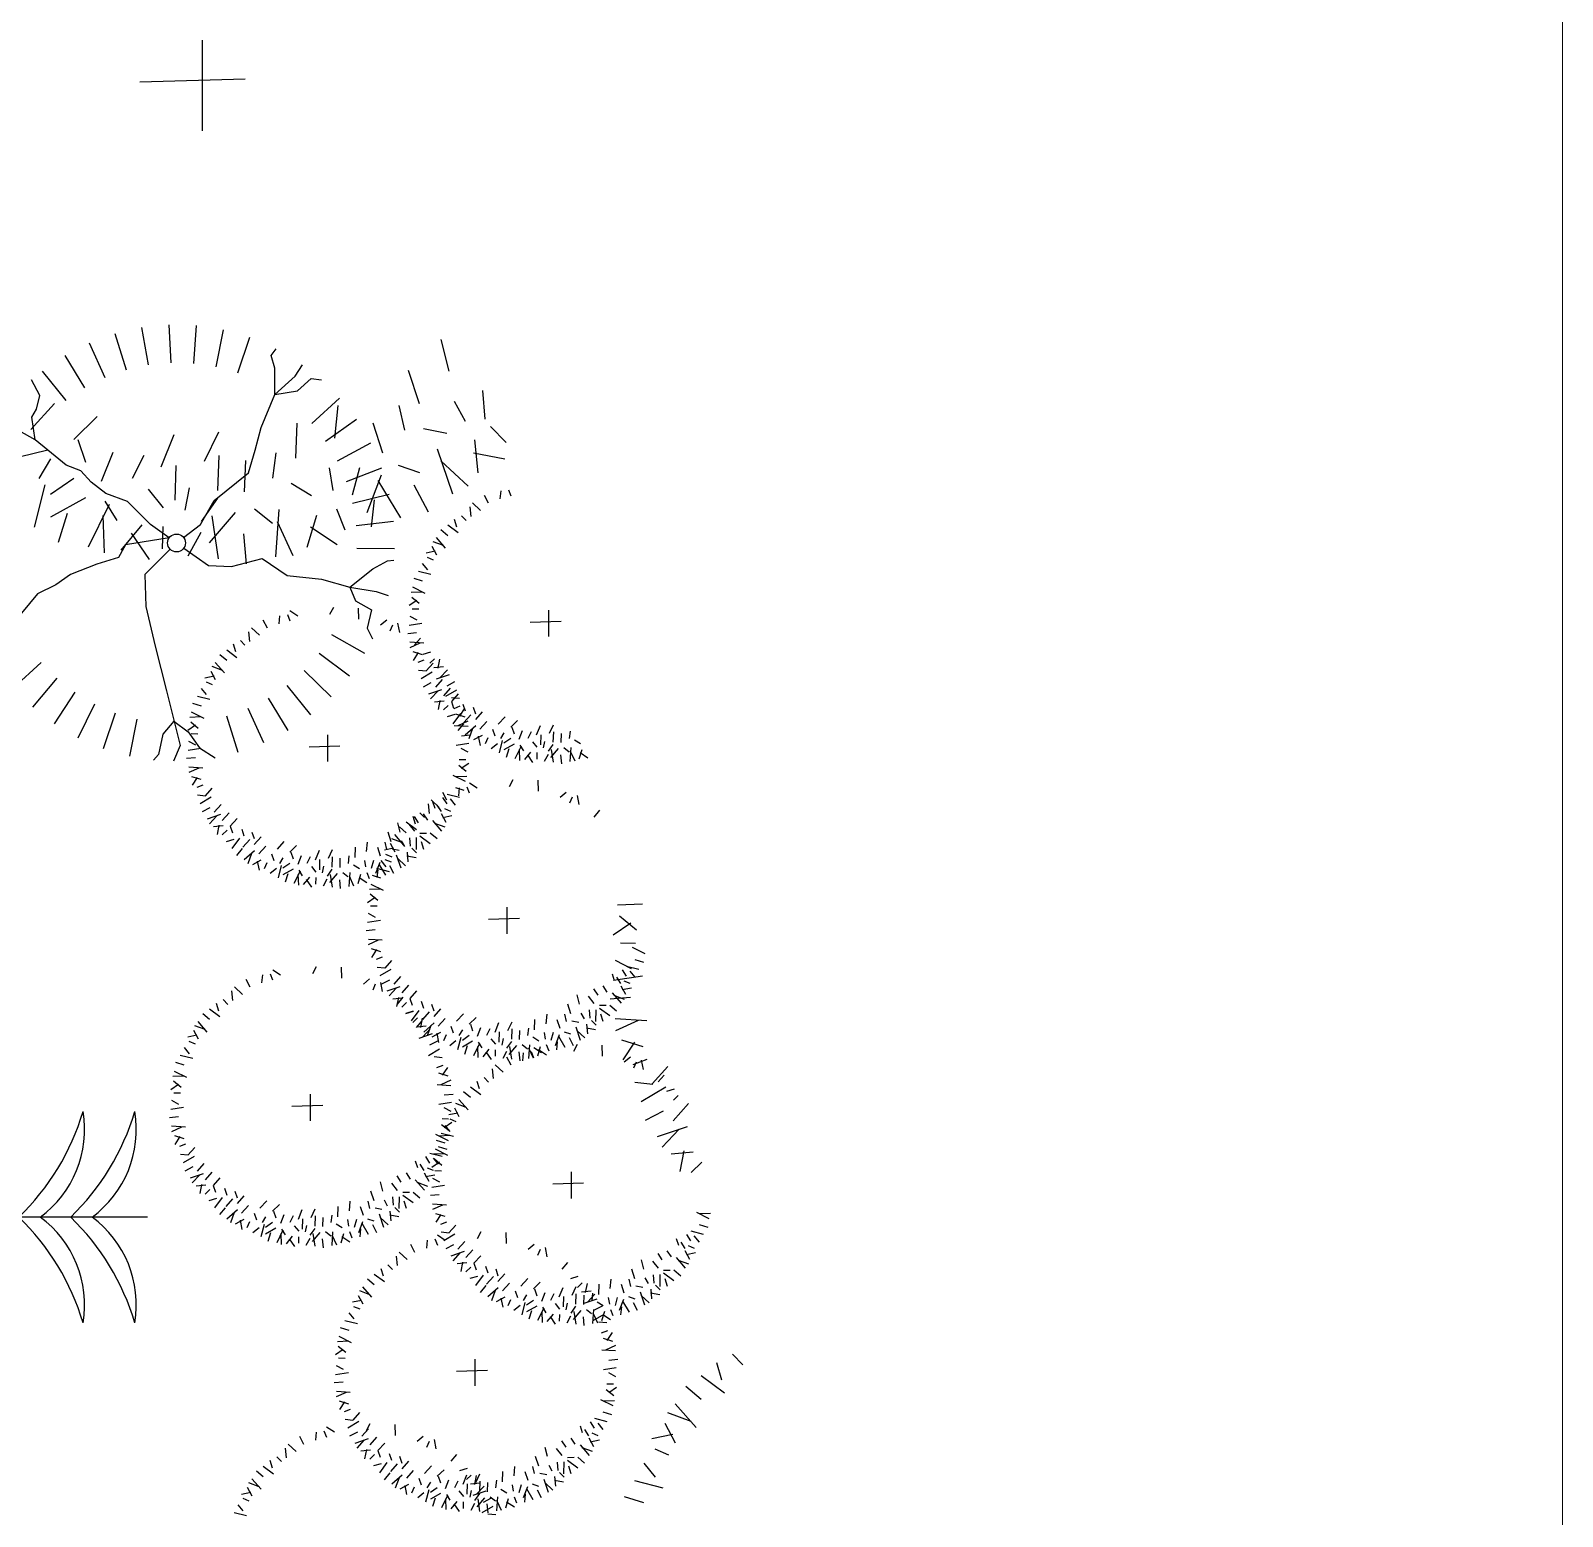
# Model space of a CAD drawing. Header units: millimetres. Extents: x 216896 to 446004, y 63591 to 243769.
# Drawn here: x 396462 to 398583, y 136551 to 138608 of the extents above; entities that cross this region are included whole.
import ezdxf

# ---------------------------------------------------------------- set-up
doc = ezdxf.new("R2010")
doc.units = ezdxf.units.MM
doc.layers.add('green', color=7, linetype='Continuous', true_color=0x45e718)
doc.layers.add('trees', color=7, linetype='Continuous', true_color=0x547000)
doc.layers.add('line pedestr', color=7, linetype='Continuous', lineweight=5, true_color=0x1c1c1c)

msp = doc.modelspace()

# ---------------------------------------------------------------- hatches: boundary and pattern name
at = {"layer": 'trees'}
h = msp.add_hatch(dxfattribs=at)
h.set_pattern_fill('AR-SAND', color=256, scale=800, angle=-13.3582, style=0)
h.set_pattern_definition([(24.1418192, (-254361296.3, 15354406.2), (307.104099, 1511.3975627), [0, -1216, 0, -1360, 0, -1300]), (354.1418192, (-254361296.3, 15354406.2), (1899.13399, 1869.525503), [0, -656, 0, -1096, 0, -420]), (314.1418192, (-254362253.6, 15354633.5), (2424.956389, -571.182904), [0, -400, 0, -1440, 0, -1880]), (304.1418192, (-254362253.6, 15354633.5), (2502.057127, 127.520706), [0, -200, 0, -944, 0, -1080])])
edge = h.paths.add_edge_path()
edge.add_arc((392470.5, 131627.5), 5790.2, -13.35818, 346.64182)

# ---------------------------------------------------------------- linework, layer by layer
at = {"layer": 'green'}
for p, q in [((396699.3, 138595), (396699.3, 138469.2)), ((396758.7, 138541.1), (396613, 138536.6)), ((397029.8, 138180.3), (397040.8, 138136.6)), ((396984.5, 138137.9), (396999.5, 138091.9)), ((396494.4, 138091.6), (396462, 138055.7)), ((397048, 138095), (397063.3, 138067.5)), ((397087.5, 138109.6), (397090.8, 138070.3)), ((396553.7, 138073.6), (396521.3, 138042.2)), ((396887.1, 138088.9), (396882.5, 138044)), ((396971.3, 138089.2), (396979.2, 138054.7)), ((396721.7, 138051.9), (396702.1, 138011.3)), ((396830.1, 138064.6), (396828.4, 138016.2)), ((396935.4, 138064.9), (396949, 138023.6)), ((397005.5, 138057.3), (397038.1, 138050.9)), ((397098.5, 138060.1), (397120.1, 138037.7)), ((396526.7, 138042.2), (396537.5, 138010.7)), ((396659.8, 138048.5), (396641.7, 138003.6)), ((397024.8, 138029), (397045.8, 137966.8)), ((397081.2, 137996), (397076.8, 138041.6)), ((396489, 138015.2), (396472.8, 137988.2)), ((396575.3, 138024.2), (396559.1, 137983.7)), ((396618.4, 138019.7), (396602.2, 137988.2)), ((396722.2, 138019.6), (396720.5, 137971.3)), ((396758.9, 138012.8), (396757.5, 137969.3)), ((396801, 138023.4), (396796.6, 137988.3)), ((397067.6, 137977.3), (397029.7, 138012.5)), ((397118.2, 138014.7), (397074.9, 138022.9)), ((396521.3, 137988.2), (396489, 137965.8)), ((396662.8, 138006.1), (396661.2, 137957.8)), ((396875, 138002.6), (396880, 137971.5)), ((396917.2, 138002.7), (396906.8, 137964.7)), ((396946.9, 137992.5), (396927, 137940.6)), ((396970.5, 138006.4), (397000.2, 137996.1)), ((396481.2, 137979.1), (396466.6, 137920.5)), ((396624.1, 137973.3), (396645, 137947.4)), ((396680.9, 137974.9), (396674.9, 137944)), ((396822.2, 137981.7), (396850.7, 137964.5)), ((396942.5, 137985.3), (396973.6, 137933.5)), ((396992.5, 137979.2), (397012.1, 137941.9)), ((397095.7, 137953.7), (397090, 137964.6)), ((397112, 137959.8), (397113.1, 137970.8)), ((397127.2, 137963.5), (397123.9, 137972)), ((396537.5, 137961.3), (396489, 137934.3)), ((396570.4, 137951.8), (396541.2, 137893)), ((396564.5, 137956.8), (396580.7, 137929.8)), ((396720.5, 137960.6), (396697.8, 137928.4)), ((396771.8, 137945.8), (396796.3, 137926)), ((396805.3, 137945.2), (396800.8, 137879.7)), ((396885.3, 137945.8), (396896.6, 137916.8)), ((396937.2, 137958.3), (396933.4, 137921)), ((397069.7, 137948.8), (397071, 137935.4)), ((397073.7, 137954.3), (397084.8, 137943.9)), ((396512.3, 137939.4), (396499.7, 137899.2)), ((396564, 137884.9), (396562.1, 137936.7)), ((396586.9, 137888.6), (396616, 137924)), ((396644.5, 137921.7), (396643.8, 137890.6)), ((396745, 137940.8), (396708.6, 137898.8)), ((396712.5, 137936.3), (396721.4, 137876.6)), ((396825, 137881), (396803.4, 137928.1)), ((396844.7, 137893.1), (396858.1, 137937)), ((397053.5, 137912.8), (397039.3, 137923.4)), ((397052, 137920.7), (397048.8, 137931.3)), ((397064.6, 137929.9), (397058.3, 137936.5)), ((396626.2, 137875.7), (396601.4, 137912.1)), ((396697.2, 137913.4), (396679.4, 137880.4)), ((396756.4, 137911.5), (396760.2, 137869.6)), ((396886, 137896.3), (396849.2, 137920.4)), ((397018.7, 137900.9), (397033, 137895.7)), ((397036.1, 137891.7), (397023.5, 137906.2)), ((397039.3, 137908.8), (397029.8, 137916.8)), ((397009.2, 137885.1), (397021.9, 137887.8)), ((397017.2, 137894.3), (397023.5, 137882.5)), ((397016, 137854.9), (396998.8, 137859.2)), ((397011.5, 137861.6), (397004.5, 137870.2)), ((397019.7, 137875), (397011.3, 137878.7)), ((397008, 137828.8), (396990.7, 137837.3)), ((397004.4, 137845.8), (396992.6, 137849.5)), ((396985.7, 137812.4), (396996.3, 137819.7)), ((396988.4, 137830.6), (397003.5, 137831.2)), ((396989.4, 137823.9), (396999.8, 137815.4)), ((396805.7, 137786.9), (396806.9, 137797.9)), ((396821, 137790.6), (396817.6, 137799.1)), ((396820.7, 137805.1), (396831.6, 137798)), ((396876.1, 137800.1), (396881.3, 137809.8)), ((396915.2, 137808.4), (396915.8, 137793.3)), ((396996.7, 137791.6), (396987, 137796.8)), ((396999.2, 137807), (396990, 137807.2)), ((397178.8, 137805.9), (397178.8, 137769)), ((396763.5, 137775.9), (396764.8, 137762.5)), ((396767.5, 137781.4), (396778.6, 137771)), ((396789.5, 137780.8), (396783.8, 137791.7)), ((396946.2, 137785.3), (396954.7, 137792.3)), ((396959.6, 137777.1), (396963.2, 137785.5)), ((396969.7, 137787.6), (396972.3, 137774.9)), ((396996.2, 137774.2), (396983.9, 137773.1)), ((397003.4, 137787.1), (396985.9, 137784.5)), ((397196.2, 137790.1), (397153.5, 137788.8)), ((396745.7, 137747.8), (396742.6, 137758.4)), ((396758.4, 137757), (396752.1, 137763.6)), ((397006.1, 137759.9), (396986.8, 137761.2)), ((396987.2, 137754.1), (397001, 137760.4)), ((396993.4, 137757.5), (397001.3, 137767)), ((396729.9, 137718.8), (396717.3, 137733.3)), ((396733.1, 137735.9), (396723.6, 137743.9)), ((396747.3, 137739.9), (396733.1, 137750.5)), ((396990.8, 137748.3), (397003.6, 137744.4)), ((396991.7, 137736.2), (396998.8, 137747)), ((397006.2, 137736.4), (396997.7, 137733.1)), ((397005.3, 137744.9), (397015.8, 137748)), ((397018.9, 137732.1), (397009.4, 137721.5)), ((397014.5, 137732.2), (397021.1, 137738.5)), ((397027.8, 137738), (397025.4, 137725.3)), ((396703, 137712.2), (396715.7, 137714.9)), ((396710.9, 137721.4), (396717.3, 137709.6)), ((396712.5, 137728), (396726.8, 137722.8)), ((397009.9, 137721.2), (396998.9, 137722.3)), ((397017.8, 137719.6), (397002.6, 137710.5)), ((397033.3, 137727.1), (397020, 137725.8)), ((397031.6, 137709.6), (397022.1, 137699.1)), ((397023.6, 137710.6), (397041.9, 137716.7)), ((397038.8, 137723.1), (397028.5, 137712)), ((396705.3, 137688.7), (396698.3, 137697.3)), ((396713.5, 137702.1), (396705.1, 137705.8)), ((397016, 137704.9), (397005.1, 137699.2)), ((397030.6, 137695.5), (397012.4, 137689.3)), ((397015.5, 137682.9), (397025.8, 137694)), ((397042.7, 137697.8), (397033.2, 137687.2)), ((397036.5, 137686.4), (397051.7, 137695.5)), ((397038.3, 137701.1), (397049.2, 137706.8)), ((397053.8, 137689.9), (397044.3, 137679.3)), ((396698.1, 137672.9), (396686.3, 137676.6)), ((396709.8, 137682), (396692.6, 137686.3)), ((397020.9, 137678.9), (397034.3, 137680.2)), ((397026.4, 137668.1), (397028.9, 137680.8)), ((397039.8, 137673.8), (397033.2, 137667.5)), ((397044.3, 137679.3), (397047.4, 137670.1)), ((397044.4, 137684.9), (397055.3, 137683.7)), ((397048.1, 137669.6), (397056.6, 137673)), ((397062.6, 137669.9), (397055.5, 137659)), ((397060.1, 137675.4), (397063.3, 137666.1)), ((397074.3, 137671.4), (397077.5, 137662.2)), ((396679.4, 137639.5), (396690.1, 137646.8)), ((396682.2, 137657.7), (396697.3, 137658.3)), ((396683.2, 137651), (396693.6, 137642.5)), ((396701.8, 137655.9), (396684.5, 137664.4)), ((397049, 137661.2), (397038.5, 137658)), ((397056.9, 137662.8), (397046.4, 137648.5)), ((397048.2, 137646.2), (397067.4, 137644.9)), ((397063.5, 137657.7), (397050.6, 137661.7)), ((397060.9, 137648.5), (397053, 137639)), ((397067.1, 137652), (397053.3, 137645.6)), ((397071.2, 137660.9), (397061.7, 137650.3)), ((397087, 137664.8), (397077.5, 137654.3)), ((397093.3, 137651.6), (397083.8, 137641.1)), ((397118.6, 137658.2), (397109.1, 137647.7)), ((397136, 137652.9), (397126.5, 137643.7)), ((397185.3, 137646.6), (397179.6, 137634.7)), ((396692.9, 137634.1), (396683.8, 137634.3)), ((396872.6, 137633), (396872.6, 137596.1)), ((397058.1, 137631.8), (397070.4, 137632.9)), ((397078, 137645.4), (397063.5, 137632.7)), ((397068.8, 137628), (397074.1, 137642.2)), ((397075.4, 137626.4), (397087.2, 137632.7)), ((397084.6, 137618.5), (397082, 137631.1)), ((397094.7, 137628.9), (397091, 137620.5)), ((397101.2, 137641.1), (397104.4, 137631.9)), ((397114.8, 137625.2), (397110.5, 137608)), ((397117.1, 137635.8), (397112.3, 137627.9)), ((397126.5, 137627.9), (397117.1, 137621.3)), ((397128.1, 137643.7), (397131.3, 137634.5)), ((397142.4, 137638.4), (397137.6, 137626.6)), ((397155, 137637.1), (397150.3, 137627.9)), ((397167.2, 137645.6), (397161.9, 137632.4)), ((397168.1, 137633.2), (397167.6, 137619)), ((397185.5, 137637.1), (397185, 137622.9)), ((397196.2, 137635.1), (397195.8, 137622.3)), ((397208.6, 137638.2), (397207.3, 137627.9)), ((397214.8, 137626), (397223.2, 137620.9)), ((396697.2, 137614.2), (396679.7, 137611.6)), ((396690.5, 137618.7), (396680.8, 137623.9)), ((396890, 137617.2), (396847.2, 137615.9)), ((397050.8, 137618.9), (397068.4, 137621.6)), ((397057.5, 137614.5), (397067.2, 137609.3)), ((397108.1, 137620.7), (397099.5, 137613.8)), ((397131.3, 137620), (397117.1, 137612.1)), ((397123.9, 137613.6), (397120.2, 137601.8)), ((397140.9, 137617.2), (397132.4, 137600)), ((397139.1, 137597.6), (397138.5, 137612.8)), ((397139.2, 137618.7), (397144, 137610.8)), ((397145.8, 137598.7), (397154.3, 137609)), ((397157.3, 137594.9), (397150, 137605.6)), ((397156.7, 137623.5), (397162.8, 137615.9)), ((397162.7, 137608.4), (397162.5, 137599.2)), ((397173.4, 137624), (397171.6, 137614.9)), ((397178.2, 137606), (397172.9, 137596.3)), ((397185, 137619.8), (397178.3, 137610.3)), ((397192.2, 137614), (397181.5, 137601.7)), ((397182.6, 137612.7), (397185.2, 137595.1)), ((397195.5, 137605.4), (397196.6, 137593.1)), ((397200, 137615.4), (397207.2, 137609.6)), ((397209.9, 137615.3), (397208.5, 137596.1)), ((397215.6, 137596.4), (397209.3, 137610.2)), ((397221.4, 137600), (397225.3, 137612.9)), ((397233.5, 137600.9), (397222.7, 137608)), ((396690, 137601.3), (396677.6, 137600.2)), ((396699.8, 137587), (396680.6, 137588.3)), ((396681, 137581.2), (396694.8, 137587.5)), ((397064.8, 137582.1), (397054.5, 137590.6)), ((397055.1, 137599), (397064.3, 137598.8)), ((397068.6, 137593.6), (397057.9, 137586.4)), ((396684.5, 137575.4), (396697.4, 137571.5)), ((396685.5, 137563.3), (396692.6, 137574.1)), ((396700, 137563.5), (396691.5, 137560.2)), ((397046.3, 137577.3), (397063.5, 137568.7)), ((397065.9, 137575.4), (397050.7, 137574.8)), ((397069.4, 137566.7), (397080.2, 137559.6)), ((397124.8, 137561.7), (397130, 137571.4)), ((397163.8, 137570.1), (397164.4, 137554.9)), ((396703.7, 137548.3), (396692.7, 137549.4)), ((396711.6, 137546.7), (396696.4, 137537.6)), ((396712.7, 137559.2), (396703.2, 137548.6)), ((397016.1, 137543), (397027.2, 137532.6)), ((397018.1, 137540.7), (397021.3, 137531.5)), ((397032.2, 137546.3), (397037.9, 137537.5)), ((397038.1, 137542.4), (397032.4, 137553.3)), ((397038.3, 137551.1), (397055.5, 137546.8)), ((397042.8, 137544.4), (397049.7, 137535.9)), ((397049.9, 137560.2), (397061.7, 137556.5)), ((397054.4, 137548.5), (397055.5, 137559.5)), ((397069.6, 137552.2), (397066.3, 137560.7)), ((397194.8, 137546.9), (397203.4, 137553.9)), ((397208.2, 137538.8), (397211.9, 137547.1)), ((397218.3, 137549.2), (397221, 137536.5)), ((396709.8, 137532), (396698.9, 137526.3)), ((396724.4, 137522.6), (396706.2, 137516.4)), ((396709.2, 137510), (396719.6, 137521.1)), ((396725.4, 137536.7), (396715.9, 137526.2)), ((396736.5, 137524.9), (396727, 137514.3)), ((396994.4, 137509.4), (396991.2, 137520)), ((396992.7, 137519.9), (396998.3, 137511.2)), ((397007, 137518.7), (397000.7, 137525.2)), ((397005.3, 137523.8), (397011, 137515.1)), ((397012.1, 137537.5), (397013.4, 137524.1)), ((397024.3, 137535.7), (397030, 137527)), ((397037.1, 137511.7), (397030.8, 137523.6)), ((397045, 137520.9), (397032.4, 137518.3)), ((397034.6, 137531), (397043, 137527.4)), ((397242, 137519.1), (397250, 137528.6)), ((396714.7, 137506), (396728.1, 137507.3)), ((396720.2, 137495.2), (396722.6, 137507.9)), ((396733.6, 137500.9), (396727, 137494.6)), ((396747.5, 137517), (396738, 137506.4)), ((396738, 137506.4), (396741.2, 137497.2)), ((396753.9, 137502.5), (396757, 137493.2)), ((396768.1, 137498.5), (396771.3, 137489.3)), ((396956.2, 137498.9), (396960.6, 137485.4)), ((396969.5, 137511.3), (396972.7, 137498.5)), ((396981.7, 137497.6), (396972.2, 137505.5)), ((396996, 137501.5), (396981.7, 137512.1)), ((396985.2, 137509.6), (396993.1, 137499.5)), ((397018.1, 137514.3), (397030.8, 137499.8)), ((397035.5, 137505.1), (397021.3, 137510.4)), ((396742.8, 137488.3), (396732.2, 137485.1)), ((396750.7, 137489.9), (396740.1, 137475.6)), ((396764.9, 137488), (396755.5, 137477.4)), ((396780.8, 137491.9), (396771.3, 137481.4)), ((396787.1, 137478.7), (396777.6, 137468.2)), ((396812.4, 137485.3), (396802.9, 137474.8)), ((396829.8, 137480), (396820.3, 137470.8)), ((396910.9, 137477.4), (396910.4, 137463.2)), ((396927.6, 137484.5), (396926.3, 137471.4)), ((396941.8, 137477.5), (396945.8, 137465.4)), ((396951.7, 137473.8), (396964.3, 137476.5)), ((396952.3, 137484.6), (396954.6, 137474.5)), ((396959.6, 137483.1), (396965.9, 137471.2)), ((396961.2, 137489.6), (396975.4, 137484.4)), ((396978.6, 137480.4), (396965.9, 137494.9)), ((396974.8, 137486.3), (396979.3, 137478.3)), ((396986.4, 137490.6), (396987.4, 137479.1)), ((396995.7, 137490.8), (396995.4, 137474.5)), ((397000.7, 137493.2), (397015, 137482.7)), ((397000.8, 137496.9), (397010, 137497.1)), ((397002.3, 137485.3), (397005.5, 137474.8)), ((397015, 137497.2), (397024.5, 137489.3)), ((396754.7, 137475.6), (396746.7, 137466.1)), ((396771.8, 137472.5), (396757.3, 137459.8)), ((396762.6, 137455.1), (396767.8, 137469.3)), ((396769.2, 137453.5), (396781, 137459.8)), ((396778.4, 137445.6), (396775.7, 137458.2)), ((396788.5, 137456), (396784.8, 137447.6)), ((396795, 137468.2), (396798.2, 137459)), ((396810.8, 137462.9), (396806.1, 137455)), ((396820.3, 137455), (396810.8, 137448.4)), ((396821.9, 137470.8), (396825.1, 137461.6)), ((396836.2, 137465.5), (396831.4, 137453.7)), ((396848.8, 137464.2), (396844.1, 137455)), ((396861, 137472.7), (396855.6, 137459.5)), ((396861.8, 137460.3), (396861.4, 137446.1)), ((396879.1, 137473.7), (396873.4, 137461.8)), ((396879.3, 137464.2), (396878.8, 137450)), ((396890, 137462.2), (396889.6, 137449.4)), ((396902.4, 137465.3), (396901.1, 137455)), ((396924.1, 137459.2), (396925.5, 137450.1)), ((396936.5, 137459.2), (396933.4, 137448.1)), ((396945.2, 137456.2), (396939.4, 137441)), ((396953.9, 137450.3), (396947, 137458.9)), ((396952.1, 137460.3), (396960.8, 137457.3)), ((396962.1, 137463.7), (396953.7, 137467.4)), ((396962.4, 137475.3), (396971.9, 137473.4)), ((396968, 137467), (396974.2, 137448.7)), ((396980.6, 137451.8), (396969.5, 137462.1)), ((396995.4, 137462.8), (396982.7, 137465.2)), ((396984.6, 137457.3), (396983.3, 137470.6)), ((396989.7, 137476.1), (396996, 137469.5)), ((396801.9, 137447.8), (396793.3, 137440.9)), ((396808.6, 137452.3), (396804.3, 137435.1)), ((396825.1, 137447.1), (396810.8, 137439.2)), ((396817.7, 137440.7), (396814, 137428.9)), ((396834.7, 137444.3), (396826.2, 137427.1)), ((396832.9, 137424.7), (396832.3, 137439.9)), ((396833, 137445.8), (396837.7, 137437.9)), ((396839.6, 137425.8), (396848.1, 137436.1)), ((396850.5, 137450.6), (396856.6, 137443)), ((396856.5, 137435.5), (396856.3, 137426.3)), ((396867.1, 137451.1), (396865.4, 137442)), ((396878.8, 137446.9), (396872.1, 137437.4)), ((396885.9, 137441.1), (396875.3, 137428.8)), ((396876.4, 137439.8), (396879, 137422.2)), ((396893.8, 137442.5), (396901, 137436.7)), ((396903.6, 137442.4), (396902.3, 137423.2)), ((396909.4, 137423.5), (396903.1, 137437.3)), ((396908.6, 137453.1), (396916.9, 137448)), ((396915.2, 137427.1), (396919.1, 137440)), ((396927.3, 137428), (396916.5, 137435.1)), ((396927.1, 137442.5), (396930.4, 137434)), ((396946.8, 137434.5), (396935, 137438.2)), ((396958.4, 137443.6), (396941.2, 137447.9)), ((396942.3, 137446.2), (396941.2, 137435.3)), ((396943.9, 137454.1), (396953, 137438.9)), ((396958.6, 137452.3), (396964.3, 137441.4)), ((396851.1, 137422), (396843.8, 137432.7)), ((396871.9, 137433.1), (396866.7, 137423.4)), ((396889.3, 137432.5), (396890.4, 137420.2)), ((396930.8, 137419.4), (396946, 137419.9)), ((396931.9, 137412.7), (396942.2, 137404.1)), ((396950.4, 137417.5), (396933.2, 137426)), ((396928.1, 137401.1), (396938.8, 137408.4)), ((396941.6, 137395.8), (396932.4, 137395.9)), ((397121.2, 137394.6), (397121.2, 137357.7)), ((396945.9, 137375.8), (396928.3, 137373.2)), ((396939.2, 137380.3), (396929.5, 137385.5)), ((397138.6, 137378.8), (397095.9, 137377.5)), ((396938.6, 137362.9), (396926.3, 137361.8)), ((396948.5, 137348.6), (396929.3, 137349.9)), ((396929.6, 137342.8), (396943.4, 137349.1)), ((396933.2, 137337), (396946.1, 137333.1)), ((396934.1, 137324.9), (396941.2, 137335.7)), ((397294.9, 137338.9), (397312.2, 137330.3)), ((396797, 137307.8), (396807.8, 137300.7)), ((396852.3, 137302.8), (396857.6, 137312.5)), ((396891.4, 137311.2), (396892, 137296)), ((396948.6, 137325.1), (396940.1, 137321.8)), ((396952.3, 137309.9), (396941.4, 137311)), ((396960.2, 137308.3), (396945, 137299.2)), ((396961.4, 137320.8), (396951.9, 137310.2)), ((397280.9, 137307.9), (397286.5, 137299.1)), ((397286.9, 137312.7), (397304.1, 137308.4)), ((397298.6, 137321.8), (397310.4, 137318.1)), ((396765.7, 137283.5), (396760, 137294.5)), ((396781.9, 137289.6), (396783.1, 137300.6)), ((396797.2, 137293.3), (396793.9, 137301.8)), ((396922.4, 137288), (396930.9, 137295)), ((396935.8, 137279.9), (396939.4, 137288.2)), ((396945.9, 137290.3), (396948.5, 137277.6)), ((396958.4, 137293.6), (396947.5, 137287.9)), ((396974, 137298.4), (396964.5, 137287.8)), ((396985.1, 137286.5), (396975.6, 137275.9)), ((397254, 137285.4), (397259.6, 137276.7)), ((397266.8, 137302.3), (397269.9, 137293.1)), ((397273, 137297.3), (397278.6, 137288.6)), ((397283.2, 137292.6), (397291.6, 137289)), ((397291.4, 137306), (397298.4, 137297.5)), ((396734.6, 137259.8), (396728.3, 137266.4)), ((396739.7, 137278.6), (396741, 137265.2)), ((396743.7, 137284.1), (396754.8, 137273.7)), ((396973.1, 137284.2), (396954.8, 137278)), ((396957.9, 137271.6), (396968.2, 137282.8)), ((396963.4, 137267.6), (396976.8, 137268.9)), ((396968.9, 137256.8), (396971.3, 137269.5)), ((396969.6, 137260.2), (396977.5, 137269.7)), ((396996.2, 137278.6), (396986.7, 137268)), ((396986.7, 137268), (396989.8, 137258.8)), ((397002.5, 137264.1), (397005.7, 137254.8)), ((397218.1, 137273), (397221.4, 137260.1)), ((397233.9, 137271.2), (397241.8, 137261.1)), ((397241.3, 137281.5), (397246.9, 137272.8)), ((397266.8, 137275.9), (397279.4, 137261.4)), ((397284.2, 137266.7), (397269.9, 137272)), ((397285.8, 137273.3), (397279.4, 137285.2)), ((397293.7, 137282.5), (397281, 137279.9)), ((396709.3, 137238.7), (396699.8, 137246.6)), ((396723.5, 137242.6), (396709.3, 137253.2)), ((396722, 137250.5), (396718.8, 137261.1)), ((396982.2, 137262.6), (396975.6, 137256.2)), ((396991.4, 137249.9), (396980.9, 137246.7)), ((396981.5, 137247.6), (396992, 137250.7)), ((396999.3, 137251.5), (396988.8, 137237.2)), ((397013.6, 137249.6), (397004.1, 137239)), ((397016.7, 137260.1), (397019.9, 137250.9)), ((397029.4, 137253.5), (397019.9, 137243)), ((397061.1, 137246.9), (397051.6, 137236.4)), ((397176.3, 137246.2), (397174.9, 137233)), ((397201, 137246.2), (397203.3, 137236.1)), ((397204.9, 137260.5), (397209.2, 137247)), ((397223.5, 137247.9), (397228, 137239.9)), ((397235.1, 137252.2), (397236, 137240.7)), ((397244.3, 137252.4), (397244, 137236.1)), ((397249.4, 137258.6), (397258.6, 137258.7)), ((397249.4, 137254.8), (397263.6, 137244.3)), ((397251, 137246.9), (397254.1, 137236.4)), ((397263.6, 137258.8), (397273.1, 137250.9)), ((396687.1, 137224.2), (396693.5, 137212.3)), ((396688.7, 137230.7), (396703, 137225.5)), ((396706.1, 137221.5), (396693.5, 137236)), ((396990.7, 137234.9), (396997.3, 137241.2)), ((397003.3, 137237.2), (396995.4, 137227.7)), ((397009.5, 137229.8), (396996.2, 137228.5)), ((397004, 137240.7), (397001.6, 137228)), ((397015, 137225.8), (397004.7, 137214.7)), ((397020.4, 137234.1), (397005.9, 137221.4)), ((397011.2, 137216.7), (397016.5, 137230.9)), ((397035.7, 137240.3), (397026.2, 137229.8)), ((397043.7, 137229.8), (397046.8, 137220.6)), ((397059.5, 137224.5), (397054.7, 137216.6)), ((397078.5, 137241.7), (397069, 137232.4)), ((397070.6, 137232.4), (397073.7, 137223.2)), ((397084.8, 137227.2), (397080, 137215.3)), ((397097.5, 137225.8), (397092.7, 137216.6)), ((397109.6, 137234.3), (397104.3, 137221.1)), ((397110.5, 137221.9), (397110, 137207.7)), ((397127.8, 137235.3), (397122, 137223.4)), ((397127.9, 137225.8), (397127.4, 137211.6)), ((397138.7, 137223.8), (397138.3, 137211)), ((397151, 137226.9), (397149.7, 137216.6)), ((397159.5, 137239), (397159, 137224.8)), ((397190.4, 137239.1), (397194.4, 137227)), ((397200.7, 137221.9), (397209.4, 137218.9)), ((397211, 137236.9), (397220.6, 137235)), ((397216.7, 137228.6), (397222.8, 137210.3)), ((397229.2, 137213.4), (397218.1, 137223.7)), ((397244.1, 137224.4), (397231.4, 137226.8)), ((397233.2, 137218.9), (397231.9, 137232.3)), ((397238.3, 137237.7), (397244.6, 137231.1)), ((396679.2, 137214.9), (396691.9, 137217.6)), ((396689.7, 137204.8), (396681.3, 137208.5)), ((396999.8, 137213.3), (397018.1, 137219.4)), ((397014.5, 137203.8), (397025.4, 137209.6)), ((397017.8, 137215.1), (397029.7, 137221.4)), ((397027, 137207.2), (397024.4, 137219.8)), ((397037.1, 137217.6), (397033.5, 137209.2)), ((397050.5, 137209.4), (397042, 137202.5)), ((397057.2, 137213.9), (397052.9, 137196.7)), ((397069, 137216.6), (397059.5, 137210)), ((397073.7, 137208.7), (397059.5, 137200.8)), ((397066.3, 137202.3), (397062.6, 137190.5)), ((397083.4, 137205.9), (397074.8, 137188.7)), ((397081.5, 137186.3), (397080.9, 137201.5)), ((397081.6, 137207.4), (397086.4, 137199.5)), ((397099.1, 137212.2), (397105.2, 137204.6)), ((397115.8, 137212.7), (397114, 137203.6)), ((397127.4, 137208.5), (397120.7, 137199)), ((397134.6, 137202.7), (397123.9, 137190.4)), ((397125, 137201.4), (397127.7, 137183.8)), ((397142.5, 137204.1), (397149.6, 137198.3)), ((397152.3, 137204), (397151, 137184.8)), ((397157.2, 137214.7), (397165.6, 137209.6)), ((397163.8, 137188.7), (397167.8, 137201.6)), ((397172.7, 137220.8), (397174.2, 137211.7)), ((397175.7, 137204.1), (397179.1, 137195.6)), ((397185.1, 137220.9), (397182.1, 137209.7)), ((397193.8, 137217.8), (397188, 137202.6)), ((397191, 137207.8), (397189.8, 137196.9)), ((397192.5, 137215.7), (397201.6, 137200.5)), ((397207.2, 137213.9), (397212.9, 137203)), ((397213.7, 137195), (397218.9, 137204.7)), ((397252.7, 137203.4), (397253.3, 137188.2)), ((396674.3, 137175.6), (396662.5, 137179.3)), ((396686, 137184.7), (396668.8, 137189)), ((396681.5, 137191.4), (396674.5, 137200)), ((397012.7, 137189.1), (397027.9, 137198.3)), ((397020.6, 137187.6), (397031.5, 137186.5)), ((397088.2, 137187.4), (397096.7, 137197.8)), ((397099.7, 137183.6), (397092.5, 137194.3)), ((397105.1, 137197.1), (397104.9, 137188)), ((397120.6, 137194.7), (397115.4, 137185)), ((397127, 137175.7), (397121.3, 137186.7)), ((397137.9, 137194.1), (397139, 137181.8)), ((397143.3, 137181.9), (397144.4, 137192.8)), ((397158.1, 137185.2), (397151.7, 137199)), ((397158.5, 137185.5), (397155.2, 137194.1)), ((397158.3, 137200.1), (397169.1, 137193)), ((397176, 137189.6), (397165.1, 137196.7)), ((397283.7, 137180.3), (397292.3, 137187.2)), ((397297.1, 137172.1), (397300.8, 137180.5)), ((397307.2, 137182.5), (397309.9, 137169.9)), ((396658.4, 137160.5), (396673.5, 137161)), ((396678, 137158.6), (396660.7, 137167.1)), ((397024.3, 137172.3), (397032.8, 137175.7)), ((397039.7, 137160.4), (397026.9, 137164.4)), ((397038.8, 137172.6), (397031.7, 137161.8)), ((397095.9, 137152), (397089.6, 137158.6)), ((397101, 137170.8), (397102.3, 137157.4)), ((397105, 137176.3), (397116.1, 137166)), ((397330.9, 137152.5), (397338.9, 137161.9)), ((396655.6, 137142.2), (396666.3, 137149.5)), ((396659.4, 137153.8), (396669.8, 137145.2)), ((396669.2, 137136.9), (396660, 137137)), ((397024.4, 137148.9), (397043.6, 137147.6)), ((397043.3, 137154.7), (397029.5, 137148.3)), ((397070.6, 137130.9), (397061.1, 137138.8)), ((397084.9, 137134.8), (397070.6, 137145.4)), ((397083.3, 137142.8), (397080.1, 137153.3)), ((397342.8, 137139.8), (397353.4, 137143)), ((396673.4, 137116.9), (396655.9, 137114.3)), ((396666.7, 137121.4), (396657, 137126.6)), ((396866.2, 137119.9), (396823.4, 137118.6)), ((396848.8, 137135.7), (396848.8, 137098.8)), ((397027, 137121.7), (397044.6, 137124.3)), ((397033.8, 137117.2), (397043.5, 137112)), ((397034.3, 137134.5), (397046.6, 137135.6)), ((397048.5, 137116.4), (397054.8, 137104.5)), ((397050.1, 137123), (397064.3, 137117.7)), ((397067.5, 137113.7), (397054.8, 137128.3)), ((397352, 137127.1), (397358.6, 137133.5)), ((396666.2, 137104), (396653.9, 137102.9)), ((397031.3, 137101.7), (397040.5, 137101.5)), ((397044.8, 137096.4), (397034.1, 137089.1)), ((397040.6, 137107.2), (397053.2, 137109.8)), ((397051, 137097), (397042.6, 137100.7)), ((396676, 137089.7), (396656.8, 137091)), ((396657.2, 137083.9), (396671, 137090.2)), ((396660.8, 137078.1), (396673.6, 137074.2)), ((396661.7, 137066), (396668.8, 137076.8)), ((397022.5, 137080), (397039.7, 137071.4)), ((397042.1, 137078.1), (397026.9, 137077.5)), ((397047.3, 137077), (397030.1, 137081.3)), ((397041.1, 137084.8), (397030.7, 137093.3)), ((397042.8, 137083.7), (397035.9, 137092.2)), ((396676.2, 137066.2), (396667.7, 137062.9)), ((396679.9, 137051), (396668.9, 137052.1)), ((396688.9, 137061.9), (396679.4, 137051.3)), ((397014.5, 137053.8), (397031.7, 137049.5)), ((397019.7, 137052.7), (397034.9, 137053.3)), ((397039.3, 137050.8), (397022.1, 137059.4)), ((397035.7, 137067.9), (397023.9, 137071.5)), ((397026.1, 137062.9), (397037.9, 137059.2)), ((396687.8, 137049.4), (396672.6, 137040.3)), ((396686, 137034.8), (396675.1, 137029)), ((396701.6, 137039.5), (396692.1, 137028.9)), ((396994.3, 137043.4), (396997.5, 137034.2)), ((397000.5, 137038.4), (397006.2, 137029.7)), ((397008.5, 137049), (397014.1, 137040.2)), ((397010.8, 137033.7), (397019.2, 137030.1)), ((397017, 137034.4), (397027.7, 137041.7)), ((397019, 137047.1), (397025.9, 137038.6)), ((397020.8, 137046), (397031.1, 137037.4)), ((396700.6, 137025.3), (396682.4, 137019.1)), ((396685.4, 137012.7), (396695.8, 137023.9)), ((396690.9, 137008.7), (396704.3, 137010)), ((396696.4, 136997.9), (396698.8, 137010.6)), ((396712.7, 137027.6), (396703.2, 137017)), ((396723.7, 137019.7), (396714.3, 137009.1)), ((396945.7, 137014.1), (396948.9, 137001.2)), ((396961.4, 137012.3), (396969.3, 137002.2)), ((396968.9, 137022.6), (396974.5, 137013.9)), ((396981.6, 137026.5), (396987.2, 137017.8)), ((396994.3, 137017), (397007, 137002.5)), ((397011.8, 137007.8), (396997.5, 137013.1)), ((397013.3, 137014.4), (397007, 137026.3)), ((397021.2, 137023.6), (397008.6, 137021)), ((397028.1, 137013.6), (397018.4, 137018.8)), ((397030.5, 137029.1), (397021.3, 137029.3)), ((397227.5, 137012.1), (397184.8, 137010.8)), ((397210.1, 137027.9), (397210.1, 136991)), ((396709.8, 137003.7), (396703.2, 136997.3)), ((396719, 136991), (396708.4, 136987.8)), ((396714.3, 137009.1), (396717.4, 136999.9)), ((396726.9, 136992.6), (396716.4, 136978.3)), ((396730.1, 137005.2), (396733.2, 136995.9)), ((396741.2, 136990.7), (396731.7, 136980.1)), ((396744.3, 137001.2), (396747.5, 136992)), ((396757, 136994.6), (396747.5, 136984.1)), ((396932.4, 137001.6), (396936.8, 136988.1)), ((396951, 136989), (396955.5, 136981)), ((396962.6, 136993.3), (396963.6, 136981.8)), ((396971.9, 136993.5), (396971.6, 136977.2)), ((396976.9, 136995.9), (396991.2, 136985.4)), ((396977, 136999.7), (396986.2, 136999.8)), ((396991.2, 136999.9), (397000.7, 136992)), ((397027.5, 136996.3), (397015.2, 136995.1)), ((397034.8, 137009.1), (397017.2, 137006.5)), ((396730.9, 136978.3), (396722.9, 136968.8)), ((396748, 136975.2), (396733.5, 136962.5)), ((396738.8, 136957.8), (396744, 136972)), ((396763.3, 136981.4), (396753.8, 136970.9)), ((396771.2, 136970.9), (396774.4, 136961.7)), ((396788.6, 136988), (396779.1, 136977.5)), ((396806, 136982.8), (396796.5, 136973.5)), ((396798.1, 136973.5), (396801.3, 136964.3)), ((396812.4, 136968.3), (396807.6, 136956.4)), ((396837.2, 136975.4), (396831.9, 136962.2)), ((396855.3, 136976.4), (396849.6, 136964.5)), ((396878.6, 136968), (396877.3, 136957.7)), ((396887.1, 136980.1), (396886.6, 136965.9)), ((396903.8, 136987.3), (396902.5, 136974.1)), ((396918, 136980.2), (396922, 136968.1)), ((396928.6, 136987.3), (396930.8, 136977.2)), ((396938.6, 136978), (396948.1, 136976.1)), ((396944.3, 136969.7), (396950.4, 136951.4)), ((396971.6, 136965.5), (396958.9, 136967.9)), ((396960.8, 136960), (396959.5, 136973.4)), ((396965.9, 136978.8), (396972.2, 136972.2)), ((396978.5, 136988), (396981.7, 136977.5)), ((397037.4, 136981.9), (397018.2, 136983.2)), ((397018.5, 136976.1), (397032.3, 136982.5)), ((397022.1, 136970.3), (397035, 136966.4)), ((397023, 136958.2), (397030.1, 136969)), ((397383.8, 136972.2), (397401.1, 136963.6)), ((397403.4, 136970.3), (397388.3, 136969.8)), ((396623.6, 136965.3), (395972.9, 136965.3)), ((396745.4, 136956.2), (396757.2, 136962.5)), ((396754.6, 136948.3), (396752, 136960.9)), ((396764.7, 136958.7), (396761, 136950.3)), ((396778.1, 136950.5), (396769.5, 136943.6)), ((396784.8, 136955), (396780.5, 136937.8)), ((396787, 136965.6), (396782.3, 136957.7)), ((396796.5, 136957.7), (396787, 136951.1)), ((396801.3, 136949.8), (396787, 136941.9)), ((396810.9, 136947), (396802.4, 136929.8)), ((396809.2, 136948.5), (396813.9, 136940.6)), ((396825, 136966.9), (396820.3, 136957.7)), ((396826.7, 136953.3), (396832.8, 136945.7)), ((396838.1, 136963), (396837.6, 136948.8)), ((396843.4, 136953.8), (396841.6, 136944.7)), ((396855, 136949.6), (396848.3, 136940.2)), ((396855.5, 136966.9), (396855, 136952.7)), ((396866.2, 136964.9), (396865.8, 136952.1)), ((396884.8, 136955.8), (396893.2, 136950.7)), ((396900.3, 136961.9), (396901.8, 136952.8)), ((396912.7, 136962), (396909.6, 136950.8)), ((396921.4, 136958.9), (396915.6, 136943.7)), ((396918.5, 136948.9), (396917.4, 136938)), ((396920.1, 136956.8), (396929.2, 136941.7)), ((396928.3, 136963), (396937, 136960)), ((396934.8, 136955.1), (396940.5, 136944.1)), ((396956.8, 136954.5), (396945.7, 136964.8)), ((397037.5, 136958.4), (397029, 136955.1)), ((397050.3, 136954.1), (397040.8, 136943.6)), ((397375.8, 136946.1), (397393, 136941.8)), ((397387.5, 136955.2), (397399.3, 136951.5)), ((396793.9, 136943.4), (396790.2, 136931.6)), ((396809.1, 136927.4), (396808.5, 136942.6)), ((396815.8, 136928.5), (396824.3, 136938.9)), ((396827.3, 136924.7), (396820, 136935.4)), ((396832.7, 136938.2), (396832.5, 136929.1)), ((396848.1, 136935.8), (396842.9, 136926.1)), ((396862.1, 136943.8), (396851.5, 136931.5)), ((396852.6, 136942.5), (396855.2, 136925)), ((396865.5, 136935.2), (396866.6, 136922.9)), ((396870, 136945.3), (396877.2, 136939.4)), ((396879.8, 136945.1), (396878.5, 136925.9)), ((396885.6, 136926.3), (396879.3, 136940.1)), ((396891.4, 136929.8), (396895.3, 136942.7)), ((396903.5, 136930.7), (396892.7, 136937.8)), ((396903.3, 136945.3), (396906.6, 136936.7)), ((396993.8, 136916.4), (396988.1, 136927.3)), ((397010.1, 136922.5), (397011.2, 136933.4)), ((397025.3, 136926.2), (397022, 136934.7)), ((397025.1, 136940.7), (397035.9, 136933.6)), ((397041.2, 136943.2), (397030.3, 136944.3)), ((397049.1, 136941.7), (397033.9, 136932.5)), ((397047.3, 136927), (397036.4, 136921.2)), ((397062.9, 136931.7), (397053.4, 136921.1)), ((397080.4, 136935.6), (397085.7, 136945.3)), ((397119.5, 136944), (397120.1, 136928.8)), ((397150.5, 136920.9), (397159.1, 136927.8)), ((397355.7, 136935.6), (397358.8, 136926.4)), ((397361.9, 136930.6), (397367.5, 136921.9)), ((397369.8, 136941.2), (397375.4, 136932.5)), ((397372.1, 136926), (397380.5, 136922.3)), ((397380.3, 136939.3), (397387.3, 136930.8)), ((396967.8, 136911.4), (396969.1, 136898.1)), ((396971.8, 136916.9), (396982.9, 136906.6)), ((397062, 136917.5), (397043.7, 136911.4)), ((397046.8, 136904.9), (397057.1, 136916.1)), ((397074, 136919.8), (397064.5, 136909.3)), ((397085.1, 136911.9), (397075.6, 136901.4)), ((397163.9, 136912.7), (397167.6, 136921.1)), ((397174, 136923.1), (397176.6, 136910.5)), ((397307, 136906.3), (397310.3, 136893.4)), ((397322.8, 136904.5), (397330.7, 136894.5)), ((397330.2, 136914.8), (397335.8, 136906.1)), ((397342.9, 136918.8), (397348.5, 136910.1)), ((397355.7, 136909.3), (397368.3, 136894.8)), ((397373.1, 136900), (397358.8, 136905.3)), ((397374.7, 136906.6), (397368.3, 136918.5)), ((397382.6, 136915.9), (397369.9, 136913.2)), ((396951.7, 136875.5), (396937.4, 136886)), ((396950.1, 136883.4), (396946.9, 136893.9)), ((396962.7, 136892.6), (396956.4, 136899.2)), ((397052.3, 136901), (397065.7, 136902.3)), ((397057.8, 136890.1), (397060.2, 136902.8)), ((397071.1, 136895.9), (397064.5, 136889.6)), ((397080.3, 136883.2), (397069.8, 136880.1)), ((397075.6, 136901.4), (397078.7, 136892.1)), ((397088.2, 136884.8), (397077.7, 136870.6)), ((397091.4, 136897.4), (397094.6, 136888.2)), ((397102.5, 136882.9), (397093, 136872.4)), ((397105.7, 136893.5), (397108.8, 136884.2)), ((397118.3, 136886.9), (397108.8, 136876.3)), ((397197.7, 136893.1), (397205.6, 136902.6)), ((397209.6, 136880.4), (397220.1, 136883.6)), ((397293.8, 136893.8), (397298.1, 136880.4)), ((397324, 136885.5), (397324.9, 136874)), ((397333.2, 136885.7), (397332.9, 136869.4)), ((397338.3, 136891.9), (397347.5, 136892)), ((397338.3, 136888.2), (397352.5, 136877.6)), ((397352.5, 136892.1), (397362, 136884.2)), ((396916.8, 136863.6), (396931.1, 136858.3)), ((396934.2, 136854.4), (396921.6, 136868.9)), ((396937.4, 136871.5), (396927.9, 136879.4)), ((397092.2, 136870.6), (397084.3, 136861.1)), ((397109.3, 136867.4), (397094.8, 136854.7)), ((397100.1, 136850), (397105.4, 136864.2)), ((397124.6, 136873.7), (397115.1, 136863.1)), ((397132.6, 136863.1), (397135.7, 136853.9)), ((397150, 136880.3), (397140.5, 136869.7)), ((397167.4, 136875), (397157.9, 136865.8)), ((397159.5, 136865.8), (397162.6, 136856.5)), ((397198.5, 136867.6), (397193.2, 136854.5)), ((397216.7, 136868.6), (397210.9, 136856.7)), ((397218.8, 136867.8), (397225.4, 136874.1)), ((397237.7, 136862.7), (397224.3, 136861.4)), ((397232.2, 136873.5), (397229.8, 136860.8)), ((397248.4, 136872.3), (397247.9, 136858.2)), ((397265.2, 136879.5), (397263.8, 136866.3)), ((397279.3, 136872.4), (397283.3, 136860.3)), ((397289.9, 136879.6), (397292.2, 136869.4)), ((397299.9, 136870.2), (397309.5, 136868.3)), ((397305.6, 136861.9), (397311.7, 136843.7)), ((397312.4, 136881.3), (397316.9, 136873.2)), ((397322.1, 136852.2), (397320.8, 136865.6)), ((397327.2, 136871), (397333.5, 136864.4)), ((397339.9, 136880.3), (397343, 136869.7)), ((396907.3, 136847.8), (396920, 136850.4)), ((396917.8, 136837.7), (396909.4, 136841.3)), ((396915.3, 136857), (396921.6, 136845.1)), ((397106.7, 136848.4), (397118.6, 136854.7)), ((397115.9, 136840.5), (397113.3, 136853.2)), ((397126, 136850.9), (397122.4, 136842.6)), ((397139.4, 136842.8), (397130.9, 136835.8)), ((397146.1, 136847.3), (397141.8, 136830.1)), ((397148.4, 136857.8), (397143.6, 136849.9)), ((397157.9, 136849.9), (397148.4, 136843.3)), ((397162.6, 136842), (397148.4, 136834.1)), ((397173.7, 136860.5), (397168.9, 136848.6)), ((397170.5, 136840.7), (397175.3, 136832.8)), ((397186.4, 136859.2), (397181.6, 136849.9)), ((397188, 136845.6), (397194.1, 136838)), ((397199.4, 136855.2), (397198.9, 136841)), ((397204.7, 136846), (397202.9, 136837)), ((397216.3, 136841.8), (397209.6, 136832.4)), ((397216.8, 136859.1), (397216.3, 136845)), ((397227.6, 136857.2), (397227.2, 136844.4)), ((397228, 136846.1), (397246.2, 136852.3)), ((397243.1, 136858.7), (397232.8, 136847.6)), ((397239.9, 136860.2), (397238.6, 136849.9)), ((397242.6, 136836.7), (397253.5, 136842.4)), ((397246.1, 136848), (397254.5, 136843)), ((397261.6, 136854.1), (397263.1, 136845)), ((397274, 136854.2), (397271, 136843)), ((397282.7, 136851.2), (397276.9, 136836)), ((397279.9, 136841.2), (397278.7, 136830.2)), ((397281.4, 136849.1), (397290.5, 136833.9)), ((397289.6, 136855.3), (397298.3, 136852.2)), ((397296.1, 136847.3), (397301.8, 136836.3)), ((397318.1, 136846.7), (397307, 136857)), ((397333, 136857.7), (397320.3, 136860.1)), ((396914.1, 136817.6), (396896.9, 136821.9)), ((396909.6, 136824.3), (396902.6, 136832.8)), ((397155.2, 136835.6), (397151.5, 136823.8)), ((397172.3, 136839.2), (397163.7, 136822)), ((397170.4, 136819.6), (397169.8, 136834.8)), ((397177.1, 136820.7), (397185.6, 136831.1)), ((397188.6, 136816.9), (397181.4, 136827.6)), ((397194, 136830.4), (397193.8, 136821.3)), ((397209.5, 136828), (397204.3, 136818.3)), ((397223.5, 136836), (397212.8, 136823.7)), ((397213.9, 136834.7), (397216.6, 136817.2)), ((397226.8, 136827.4), (397227.9, 136815.1)), ((397231.4, 136837.5), (397238.5, 136831.7)), ((397241.2, 136837.3), (397239.9, 136818.1)), ((397247, 136818.5), (397240.6, 136832.3)), ((397240.8, 136822), (397256, 136831.1)), ((397248.7, 136820.4), (397259.7, 136819.3)), ((397252.7, 136822), (397256.7, 136834.9)), ((397264.9, 136823), (397254, 136830)), ((397264.6, 136837.5), (397268, 136829)), ((396906.1, 136791.4), (396888.8, 136800)), ((396902.5, 136808.5), (396890.7, 136812.2)), ((397252.4, 136805.2), (397260.9, 136808.5)), ((397266.9, 136805.4), (397259.8, 136794.6)), ((396883.8, 136775.1), (396894.4, 136782.3)), ((396886.5, 136793.3), (396901.7, 136793.9)), ((396887.5, 136786.6), (396897.9, 136778.1)), ((397252.5, 136781.7), (397271.8, 136780.4)), ((397267.8, 136793.3), (397255, 136797.2)), ((397271.4, 136787.5), (397257.6, 136781.2)), ((396894.8, 136754.2), (396885.1, 136759.5)), ((396897.3, 136769.7), (396888.1, 136769.9)), ((397076.9, 136768.6), (397076.9, 136731.6)), ((397255.2, 136754.5), (397272.7, 136757.1)), ((397262.4, 136767.4), (397274.7, 136768.5)), ((396894.3, 136736.9), (396882, 136735.8)), ((396901.6, 136749.8), (396884, 136747.1)), ((397094.3, 136752.7), (397051.6, 136751.4)), ((397259.4, 136734.6), (397268.6, 136734.4)), ((397261.9, 136750), (397271.6, 136744.8)), ((396904.2, 136722.5), (396885, 136723.8)), ((396885.3, 136716.7), (396899.1, 136723.1)), ((397250.6, 136712.8), (397267.9, 136704.3)), ((397269.2, 136717.7), (397258.8, 136726.2)), ((397272.9, 136729.2), (397262.3, 136721.9)), ((396888.9, 136711), (396901.7, 136707)), ((396889.8, 136698.8), (396896.9, 136709.7)), ((396904.3, 136699.1), (396895.8, 136695.7)), ((396917, 136694.7), (396907.6, 136684.2)), ((397254.2, 136695.8), (397266, 136692.1)), ((397270.2, 136711), (397255.1, 136710.4)), ((396871.4, 136674.8), (396882.2, 136667.8)), ((396908, 136683.8), (396897, 136685)), ((396915.9, 136682.3), (396900.7, 136673.2)), ((396929.7, 136672.3), (396920.2, 136661.8)), ((396926.8, 136669.8), (396932, 136679.5)), ((396965.8, 136678.2), (396966.4, 136663)), ((397222.5, 136676.3), (397225.6, 136667)), ((397228.7, 136671.3), (397234.3, 136662.5)), ((397236.6, 136681.8), (397242.2, 136673.1)), ((397242.6, 136686.7), (397259.8, 136682.4)), ((397247.1, 136680), (397254.1, 136671.4)), ((396818.1, 136651.1), (396829.2, 136640.8)), ((396840.1, 136650.5), (396834.4, 136661.5)), ((396856.4, 136656.6), (396857.5, 136667.6)), ((396871.6, 136660.3), (396868.3, 136668.8)), ((396914.1, 136667.6), (396903.2, 136661.9)), ((396928.8, 136658.1), (396910.5, 136652)), ((396913.6, 136645.6), (396923.9, 136656.7)), ((396940.8, 136660.4), (396931.3, 136649.9)), ((396951.9, 136652.5), (396942.4, 136642)), ((396996.8, 136655), (397005.4, 136662)), ((397010.2, 136646.9), (397013.9, 136655.2)), ((397020.3, 136657.3), (397022.9, 136644.6)), ((397197, 136655.4), (397202.6, 136646.7)), ((397209.7, 136659.4), (397215.3, 136650.7)), ((397222.5, 136649.9), (397235.1, 136635.4)), ((397241.4, 136647.3), (397235.1, 136659.1)), ((397249.4, 136656.5), (397236.7, 136653.9)), ((397238.9, 136666.6), (397247.3, 136662.9)), ((396796.4, 136617.5), (396793.2, 136628.1)), ((396809, 136626.8), (396802.7, 136633.4)), ((396814.1, 136645.6), (396815.4, 136632.2)), ((396919, 136641.6), (396932.4, 136642.9)), ((396924.5, 136630.7), (396927, 136643.4)), ((396937.9, 136636.5), (396931.3, 136630.2)), ((396942.4, 136642), (396945.5, 136632.8)), ((396958.2, 136638), (396961.4, 136628.8)), ((396972.4, 136634.1), (396975.6, 136624.8)), ((397044, 136627.2), (397052, 136636.7)), ((397160.5, 136634.5), (397164.9, 136621)), ((397173.8, 136646.9), (397177.1, 136634.1)), ((397189.5, 136645.1), (397197.4, 136635.1)), ((397205.1, 136632.5), (397214.3, 136632.7)), ((397205.1, 136628.8), (397219.3, 136618.3)), ((397219.3, 136632.8), (397228.8, 136624.8)), ((397239.9, 136640.7), (397225.6, 136645.9)), ((396783.7, 136605.7), (396774.2, 136613.6)), ((396798, 136609.6), (396783.7, 136620.2)), ((396947.1, 136623.9), (396936.6, 136620.7)), ((396955, 136625.4), (396944.5, 136611.2)), ((396959, 136611.2), (396951.1, 136601.7)), ((396969.3, 136623.5), (396959.8, 136613)), ((396976.1, 136608), (396961.6, 136595.4)), ((396985.1, 136627.5), (396975.6, 136616.9)), ((396991.4, 136614.3), (396981.9, 136603.7)), ((397016.7, 136620.9), (397007.2, 136610.3)), ((397034.1, 136615.6), (397024.7, 136606.4)), ((397026.2, 136606.4), (397029.4, 136597.2)), ((397055.9, 136614.6), (397066.5, 136617.7)), ((397065.3, 136608.2), (397060, 136595.1)), ((397065.1, 136601.9), (397071.7, 136608.2)), ((397078.5, 136607.7), (397076.1, 136595)), ((397083.4, 136609.2), (397077.7, 136597.3)), ((397115.2, 136613), (397114.7, 136598.8)), ((397131.9, 136620.1), (397130.6, 136606.9)), ((397146.1, 136613.1), (397150.1, 136600.9)), ((397156.7, 136620.2), (397159, 136610.1)), ((397166.7, 136610.8), (397176.3, 136609)), ((397179.2, 136621.9), (397183.6, 136613.8)), ((397190.8, 136626.2), (397191.7, 136614.6)), ((397194, 136611.7), (397200.3, 136605.1)), ((397200, 136626.3), (397199.7, 136610)), ((397206.6, 136620.9), (397209.8, 136610.3)), ((396761.6, 136591.2), (396767.9, 136579.3)), ((396763.2, 136597.8), (396777.4, 136592.5)), ((396780.6, 136588.5), (396767.9, 136603)), ((396966.9, 136590.6), (396972.2, 136604.9)), ((396973.5, 136589), (396985.3, 136595.4)), ((396982.7, 136581.1), (396980.1, 136593.8)), ((396992.8, 136591.6), (396989.1, 136583.2)), ((396999.3, 136603.7), (397002.5, 136594.5)), ((397012.9, 136587.9), (397008.6, 136570.7)), ((397015.2, 136598.5), (397010.4, 136590.6)), ((397024.7, 136590.6), (397015.2, 136584)), ((397040.5, 136601.1), (397035.7, 136589.2)), ((397053.1, 136599.8), (397048.4, 136590.6)), ((397054.8, 136586.2), (397060.9, 136578.6)), ((397066.2, 136595.8), (397065.7, 136581.6)), ((397071.5, 136586.6), (397069.7, 136577.6)), ((397084, 136596.8), (397070.6, 136595.5)), ((397074.3, 136580.3), (397092.5, 136586.5)), ((397089.5, 136592.9), (397079.1, 136581.7)), ((397083.6, 136599.8), (397083.1, 136585.6)), ((397094.4, 136597.8), (397094, 136585)), ((397106.7, 136600.9), (397105.4, 136590.6)), ((397112.9, 136588.6), (397121.3, 136583.6)), ((397128.4, 136594.8), (397129.9, 136585.7)), ((397140.8, 136594.8), (397137.7, 136583.7)), ((397149.5, 136591.8), (397143.7, 136576.6)), ((397148.2, 136589.7), (397157.3, 136574.5)), ((397156.4, 136595.9), (397165.1, 136592.9)), ((397162.9, 136587.9), (397168.6, 136577)), ((397172.4, 136602.5), (397178.5, 136584.3)), ((397184.9, 136587.3), (397173.8, 136597.7)), ((397199.7, 136598.3), (397187, 136600.7)), ((397188.9, 136592.8), (397187.6, 136606.2)), ((396755.9, 136558.5), (396749, 136567)), ((396753.7, 136581.9), (396766.3, 136584.6)), ((396764.1, 136571.8), (396755.7, 136575.5)), ((397006.2, 136583.4), (396997.7, 136576.4)), ((397029.4, 136582.6), (397015.2, 136574.7)), ((397022, 136576.2), (397018.3, 136564.4)), ((397039, 136579.9), (397030.5, 136562.6)), ((397037.2, 136560.3), (397036.6, 136575.4)), ((397037.3, 136581.3), (397042.1, 136573.4)), ((397043.9, 136561.3), (397052.4, 136571.7)), ((397055.4, 136557.5), (397048.1, 136568.2)), ((397060.8, 136571), (397060.6, 136561.9)), ((397076.3, 136568.6), (397071, 136558.9)), ((397083.1, 136582.4), (397076.4, 136573)), ((397090.3, 136576.6), (397079.6, 136564.3)), ((397080.7, 136575.3), (397083.3, 136557.8)), ((397087.1, 136556.1), (397102.3, 136565.3)), ((397088.9, 136570.8), (397099.8, 136576.6)), ((397093.6, 136568.1), (397094.7, 136555.8)), ((397098.1, 136578.1), (397105.3, 136572.3)), ((397108, 136577.9), (397106.7, 136558.7)), ((397113.7, 136559.1), (397107.4, 136572.9)), ((397119.5, 136562.7), (397123.4, 136575.5)), ((397131.6, 136563.6), (397120.8, 136570.7)), ((397131.4, 136578.1), (397134.7, 136569.6)), ((397146.6, 136581.8), (397145.5, 136570.8)), ((396760.4, 136551.8), (396743.2, 136556)), ((397095, 136554.6), (397106, 136553.5))]:
    msp.add_line(p, q, dxfattribs=at)
for centre, radius, start, end in [((396210.2, 137208.1), 338, 314.0763, 343.3794), ((396386, 137086.3), 150.2, 306.29, 9.6243), ((396281.9, 137208.1), 338, 314.0763, 343.3794), ((396457.7, 137086.3), 150.2, 306.29, 9.6243), ((396210.2, 136722.4), 338, 16.6207, 45.9237), ((396386, 136844.2), 150.2, 350.3757, 53.7101), ((396281.9, 136722.4), 338, 16.6207, 45.9237), ((396457.7, 136844.2), 150.2, 350.3757, 53.7101)]:
    msp.add_arc(centre, radius, start, end, dxfattribs=at)
at = {"layer": 'line pedestr'}
msp.add_lwpolyline([(398583.1, 76231.8), (398583.1, 149231.8)], dxfattribs=at)
at = {"layer": 'trees'}
for p, q in [((396652.9, 138200.7), (396655.5, 138148.3)), ((396690.9, 138199.7), (396686.9, 138147.4)), ((396578.1, 138188.6), (396593.7, 138138.5)), ((396615.2, 138197), (396624.3, 138145.4)), ((396728.4, 138193.9), (396717.9, 138142.5)), ((396764.8, 138183.4), (396748, 138133.8)), ((396508.7, 138158.3), (396536.3, 138113.6)), ((396542.5, 138175.6), (396564.2, 138127.9)), ((396794.8, 138158.2), (396801.4, 138167.6)), ((396799.6, 138140.8), (396794.8, 138158.2)), ((396477.4, 138136.8), (396510.4, 138096)), ((396799.6, 138104.5), (396799.6, 138140.8)), ((396828, 138129.7), (396838.1, 138145.4)), ((396474.2, 138102.9), (396462.7, 138124.5)), ((396799.6, 138104.5), (396828, 138129.7)), ((396831.2, 138109.2), (396850.1, 138126.6)), ((396850.1, 138126.6), (396864.5, 138124.5)), ((396469.5, 138084), (396474.2, 138102.9)), ((396780.6, 138058.7), (396799.6, 138104.5)), ((396799.6, 138104.5), (396831.2, 138109.2)), ((396889.5, 138099.4), (396850.8, 138064)), ((396463.2, 138072.9), (396469.5, 138084)), ((396467.9, 138041.4), (396463.2, 138072.9)), ((396467.9, 138041.4), (396445.8, 138054)), ((396772.7, 138027.1), (396780.6, 138058.7)), ((396912.9, 138069.5), (396870, 138039.2)), ((396485.3, 138027.1), (396467.9, 138041.4)), ((396932.3, 138036.9), (396886, 138012.2)), ((396485.3, 138027.1), (396445.8, 138017.7)), ((396510.6, 138006.6), (396485.3, 138027.1)), ((396531.1, 137998.7), (396510.6, 138006.6)), ((396763.3, 137995.6), (396772.7, 138027.1)), ((396545.3, 137982.9), (396531.1, 137998.7)), ((396715.9, 137957.7), (396763.3, 137995.6)), ((396947.5, 138002.1), (396898.5, 137983.5)), ((396565.8, 137967.2), (396545.3, 137982.9)), ((396595.9, 137956.1), (396565.8, 137967.2)), ((396958.2, 137965.7), (396907.2, 137953.4)), ((396627.4, 137924.5), (396595.9, 137956.1)), ((396696.9, 137924.5), (396715.9, 137957.7)), ((396653.4, 137905.9), (396627.4, 137924.5)), ((396673.4, 137906.3), (396696.9, 137924.5)), ((396964.3, 137928.3), (396912.2, 137922.4)), ((396653.4, 137905.9), (396592.7, 137896.1)), ((396592.7, 137896.1), (396583.2, 137878.8)), ((396654.7, 137890), (396619.5, 137855.1)), ((396673.7, 137891.6), (396708, 137867.7)), ((396965.6, 137890.4), (396913.2, 137891)), ((396553.2, 137869.3), (396516.9, 137855.1)), ((396583.2, 137878.8), (396553.2, 137869.3)), ((396708, 137867.7), (396739.6, 137866.1)), ((396739.6, 137866.1), (396782.2, 137877.2)), ((396782.2, 137877.2), (396817, 137853.5)), ((396903.8, 137837.7), (396935.4, 137863)), ((396935.4, 137863), (396955.9, 137874)), ((396955.9, 137874), (396964.8, 137874.7)), ((396496.4, 137840.9), (396471.1, 137828.3)), ((396516.9, 137855.1), (396496.4, 137840.9)), ((396619.5, 137855.1), (396621.1, 137810.9)), ((396817, 137853.5), (396864.3, 137848.8)), ((396864.3, 137848.8), (396903.8, 137837.7)), ((396903.8, 137837.7), (396911.7, 137818.8)), ((396903.8, 137837.7), (396940.1, 137831.4)), ((396471.1, 137828.3), (396449, 137801.4)), ((396911.7, 137818.8), (396933.8, 137806.2)), ((396940.1, 137831.4), (396956.9, 137826.1)), ((396621.1, 137810.9), (396633.8, 137755.6)), ((396933.8, 137806.2), (396927.5, 137780.9)), ((396927.5, 137780.9), (396935, 137765.9)), ((396633.8, 137755.6), (396649.5, 137694.1)), ((396924.2, 137745.9), (396878.6, 137771.7)), ((396437.6, 137698), (396476.3, 137733.4)), ((396903, 137714.4), (396861, 137745.8)), ((396464.6, 137671.3), (396498.5, 137711.3)), ((396878, 137685.8), (396840.3, 137722.2)), ((396494.6, 137648.1), (396523.3, 137692.1)), ((396649.5, 137694.1), (396668.5, 137618.3)), ((396849.7, 137660.6), (396816.8, 137701.5)), ((396527.4, 137628.9), (396550.3, 137676.1)), ((396784.6, 137621.8), (396762.9, 137669.6)), ((396818.4, 137639.2), (396790.8, 137683.8)), ((396562.3, 137614), (396579.1, 137663.7)), ((396598.7, 137603.5), (396609.2, 137654.9)), ((396660, 137652.1), (396644.8, 137634.1)), ((396660, 137652.1), (396679.6, 137637.3)), ((396749, 137608.8), (396733.4, 137658.9)), ((396644.8, 137634.1), (396638.5, 137605.7)), ((396679.6, 137637.3), (396695.3, 137615.2)), ((396638.5, 137605.7), (396631.7, 137598.2)), ((396668.5, 137618.3), (396659.6, 137596.5)), ((396695.3, 137615.2), (396717.3, 137601.3)), ((397274.6, 137397.8), (397309.1, 137399.1)), ((397268.4, 137356.3), (397292.7, 137372.8)), ((397277, 137382.5), (397300.6, 137363.1)), ((397299.1, 137344.1), (397278.4, 137344.5)), ((397293.6, 137309), (397271.6, 137320.8)), ((397308.9, 137298.8), (397269, 137292.8)), ((397292.3, 137269.5), (397264.4, 137267)), ((397314.8, 137236.9), (397271.2, 137239.9)), ((397272, 137223.8), (397303.4, 137238.2)), ((397280.1, 137210.6), (397309.3, 137201.7)), ((397282.2, 137183.1), (397298.3, 137207.7)), ((397315.2, 137183.6), (397295.8, 137176)), ((397344.1, 137173.7), (397322.5, 137149.8)), ((397323.5, 137149), (397298.6, 137151.5)), ((397341.5, 137145.4), (397307, 137124.7)), ((397372.9, 137122.8), (397351.3, 137098.8)), ((397337.4, 137112.1), (397312.6, 137099)), ((397370.7, 137090.5), (397329.2, 137076.6)), ((397336.2, 137062), (397359.6, 137087.3)), ((397348.6, 137053), (397379.1, 137055.9)), ((397361.1, 137028.3), (397366.6, 137057.2)), ((397391.4, 137041.4), (397376.4, 137027.1)), ((397419.1, 136739.7), (397411.9, 136763.7)), ((397447.9, 136760.7), (397433.5, 136775.6)), ((397422.7, 136721.7), (397390.4, 136745.7)), ((397390.4, 136712.7), (397368.8, 136730.7)), ((397343.6, 136694.7), (397376, 136682.8)), ((397383.2, 136673.8), (397354.4, 136706.7)), ((397340, 136679.8), (397354.4, 136652.8)), ((397322, 136658.8), (397350.8, 136664.8)), ((397345.7, 136635.8), (397326.7, 136644.1)), ((397327.2, 136605.4), (397311.4, 136624.8)), ((397337.4, 136590.2), (397298.3, 136600)), ((397310.9, 136569.5), (397284.1, 136577.9))]:
    msp.add_line(p, q, dxfattribs=at)
msp.add_circle((396663.6, 137898.7), 12.4, dxfattribs=at)

doc.saveas('drawing.dxf')
